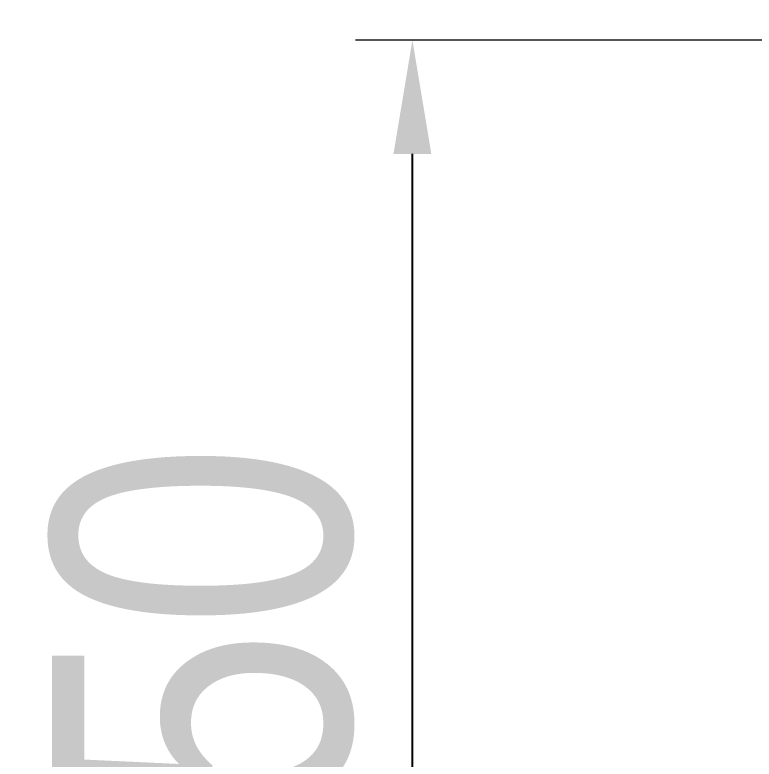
# Model space of a CAD drawing. Header units: millimetres. Extents: x -6061 to 5100, y -3651 to 3328.
# Drawn here: x -3874 to -2573, y 263 to 1572 of the extents above; entities that cross this region are included whole.
import ezdxf

# ---------------------------------------------------------------- set-up
doc = ezdxf.new("R2010")
doc.units = ezdxf.units.MM
for name, color, linetype in [('DIKOM_ЗОНА', 90, 'Continuous'), ('DIKOM_РАЗМЕР_ЗОНА', 7, 'Continuous'), ('DIKOM_РАЗМЕР_ОБЪЕКТА', 7, 'Continuous')]:
    doc.layers.add(name, color=color, linetype=linetype)
doc.styles.add('style1', font='arialbd.ttf', dxfattribs={"width": 0.8})
doc.dimstyles.new('1-50', dxfattribs={"dimtxt": 300, "dimasz": 200, "dimexe": 100, "dimexo": 0, "dimgap": 100, "dimtad": 1, "dimtxsty": 'style1', "dimcen": 200, "dimclrd": 7, "dimclre": 7, "dimclrt": 7, "dimadec": 1, "dimazin": 2, "dimtfac": 1, "dimtmove": 0, "dimatfit": 2, "dimfxl": 0, "dimlwd": 25, "dimlwe": 18, "dimarcsym": 0})

# ---------------------------------------------------------------- blocks, each defined once
blk = doc.blocks.new('*D0')
at = {"layer": 'Defpoints', "color": 0, "transparency": 16777216}
for p in [(3244.4, 1090.1), (-2954.2, -571.3), (3244.4, -1487)]:
    blk.add_point(p, dxfattribs=at)
at = {"layer": 'DIKOM_РАЗМЕР_ОБЪЕКТА', "color": 7, "lineweight": 18, "transparency": 16777216}
for p, q in [((3244.4, 1090.1), (3244.4, -1587)), ((-2954.2, -571.3), (-2954.2, -1587))]:
    blk.add_line(p, q, dxfattribs=at)
at = {"layer": 'DIKOM_РАЗМЕР_ОБЪЕКТА', "color": 7, "lineweight": 25, "transparency": 16777216}
blk.add_line((-2754.2, -1487), (3044.4, -1487), dxfattribs=at)
at = {"layer": 'DIKOM_РАЗМЕР_ОБЪЕКТА', "color": 7, "transparency": 16777216}
for points in [[(-2754.2, -1453.7), (-2754.2, -1520.4), (-2954.2, -1487)], [(3044.4, -1453.7), (3044.4, -1520.4), (3244.4, -1487)]]:
    blk.add_solid(points, dxfattribs=at)
at = {"layer": 'DIKOM_РАЗМЕР_ОБЪЕКТА', "color": 7, "transparency": 16777216, "insert": (279.3, -1119), "char_height": 300, "attachment_point": 5, "style": 'style1'}
blk.add_mtext('{\\fArial|b0|i0|c204|p34;\\H1.75x;6200}', dxfattribs=at)
blk = doc.blocks.new('*D1')
at = {"layer": 'Defpoints', "color": 0, "transparency": 16777216}
for p in [(2324.3, 3327.9), (-5419.2, -2822.1), (-1808.6, -2822.1)]:
    blk.add_point(p, dxfattribs=at)
at = {"layer": 'DIKOM_РАЗМЕР_ЗОНА', "color": 7, "lineweight": 18, "transparency": 16777216}
for p, q in [((2324.3, 3327.9), (-5519.2, 3327.9)), ((-1808.6, -2822.1), (-5519.2, -2822.1))]:
    blk.add_line(p, q, dxfattribs=at)
at = {"layer": 'DIKOM_РАЗМЕР_ЗОНА', "color": 7, "lineweight": 25, "transparency": 16777216}
blk.add_line((-5419.2, 3127.9), (-5419.2, -2622.1), dxfattribs=at)
at = {"layer": 'DIKOM_РАЗМЕР_ЗОНА', "color": 7, "transparency": 16777216}
for points in [[(-5452.5, 3127.9), (-5385.8, 3127.9), (-5419.2, 3327.9)], [(-5452.5, -2622.1), (-5385.8, -2622.1), (-5419.2, -2822.1)]]:
    blk.add_solid(points, dxfattribs=at)
at = {"layer": 'DIKOM_РАЗМЕР_ЗОНА', "color": 7, "transparency": 16777216, "insert": (-5787.2, -178.2), "char_height": 300, "attachment_point": 5, "rotation": 90, "style": 'style1'}
blk.add_mtext('{\\fArial|b0|i0|c204|p34;\\H1.75x;6150}', dxfattribs=at)
blk = doc.blocks.new('*D2')
at = {"layer": 'Defpoints', "color": 0, "transparency": 16777216}
for p in [(5097.8, 1174.3), (-4808.9, -571.4), (5097.8, -3550.6)]:
    blk.add_point(p, dxfattribs=at)
at = {"layer": 'DIKOM_РАЗМЕР_ЗОНА', "color": 7, "lineweight": 18, "transparency": 16777216}
for p, q in [((5097.8, 1174.3), (5097.8, -3650.6)), ((-4808.9, -571.4), (-4808.9, -3650.6))]:
    blk.add_line(p, q, dxfattribs=at)
at = {"layer": 'DIKOM_РАЗМЕР_ЗОНА', "color": 7, "lineweight": 25, "transparency": 16777216}
blk.add_line((-4608.9, -3550.6), (4897.8, -3550.6), dxfattribs=at)
at = {"layer": 'DIKOM_РАЗМЕР_ЗОНА', "color": 7, "transparency": 16777216}
for points in [[(-4608.9, -3517.3), (-4608.9, -3584), (-4808.9, -3550.6)], [(4897.8, -3517.3), (4897.8, -3584), (5097.8, -3550.6)]]:
    blk.add_solid(points, dxfattribs=at)
at = {"layer": 'DIKOM_РАЗМЕР_ЗОНА', "color": 7, "transparency": 16777216, "insert": (864.2, -3182.6), "char_height": 300, "attachment_point": 5, "style": 'style1'}
blk.add_mtext('{\\fArial|b0|i0|c204|p34;\\H1.75x;9900}', dxfattribs=at)
blk = doc.blocks.new('*D3')
at = {"layer": 'Defpoints', "color": 0, "transparency": 16777216}
for p in [(-3174.2, 1527.9), (2804.1, 1527.9), (-2373.4, -1022.1)]:
    blk.add_point(p, dxfattribs=at)
at = {"layer": 'DIKOM_РАЗМЕР_ОБЪЕКТА', "color": 7, "lineweight": 18, "transparency": 16777216}
for p, q in [((2804.1, 1527.9), (-3274.2, 1527.9)), ((-2373.4, -1022.1), (-3274.2, -1022.1))]:
    blk.add_line(p, q, dxfattribs=at)
at = {"layer": 'DIKOM_РАЗМЕР_ОБЪЕКТА', "color": 7, "lineweight": 25, "transparency": 16777216}
blk.add_line((-3174.2, -822.1), (-3174.2, 1327.9), dxfattribs=at)
at = {"layer": 'DIKOM_РАЗМЕР_ОБЪЕКТА', "color": 7, "transparency": 16777216}
for points in [[(-3207.5, 1327.9), (-3140.9, 1327.9), (-3174.2, 1527.9)], [(-3207.5, -822.1), (-3140.9, -822.1), (-3174.2, -1022.1)]]:
    blk.add_solid(points, dxfattribs=at)
at = {"layer": 'DIKOM_РАЗМЕР_ОБЪЕКТА', "color": 7, "transparency": 16777216, "insert": (-3542.3, 167), "char_height": 300, "attachment_point": 5, "rotation": 90, "style": 'style1'}
blk.add_mtext('{\\fArial|b0|i0|c204|p34;\\H1.75x;2550}', dxfattribs=at)

msp = doc.modelspace()

# ---------------------------------------------------------------- linework, layer by layer
at = {"layer": 'DIKOM_ЗОНА', "color": 3, "lineweight": 15}
msp.add_lwpolyline([(3066.215, 3327.923, -0.24007877), (4279.74, 2709.6), (4813.493, 1974.952, -0.2634924), (4980.254, 506.071), (4326.851, -1029.826, -0.30074722), (2946.564, -1942.622), (550.071, -1942.622, 0.21983056), (-211.384, -2294.404, -0.21983056), (-1353.567, -2822.077), (-2763.507, -2822.077, -0.24007893), (-3977.033, -2203.755), (-4522.439, -1453.066, -0.26347044), (-4689.248, 15.702), (-4035.363, 1553.08, -0.30076945), (-2655.028, 2465.988), (-306.116, 2465.988, 0.21741), (449.316, 2810.762, -0.21741), (1582.465, 3327.923)], format="xyb", close=True, dxfattribs=at)

# ---------------------------------------------------------------- dimensions: what is measured, and where the dimension line sits
at = {"layer": 'DIKOM_РАЗМЕР_ЗОНА'}
dim = msp.add_linear_dim(base=(-5419.159, -2822.077), p1=(2324.34, 3327.923), p2=(-1808.638, -2822.077), angle=90, text='{\\fArial|b0|i0|c204|p34;\\H1.75x;<>}', dimstyle='1-50', dxfattribs=at)
dim.commit()
dim.dimension.update_dxf_attribs({"geometry": '*D1', "text_midpoint": (-5419.159, -178.183), "dimtype": 160})
dim = msp.add_linear_dim(base=(5097.777, -3550.63), p1=(-4808.913, -571.389), p2=(5097.777, 1174.316), text='{\\fArial|b0|i0|c204|p34;\\H1.75x;9900}', dimstyle='1-50', dxfattribs=at)
dim.commit()
dim.dimension.update_dxf_attribs({"geometry": '*D2', "text_midpoint": (864.153, -3550.63), "dimtype": 160})
at = {"layer": 'DIKOM_РАЗМЕР_ОБЪЕКТА'}
dim = msp.add_linear_dim(base=(-3174.204, 1527.923), p1=(-2373.391, -1022.077), p2=(2804.073, 1527.923), angle=90, text='{\\fArial|b0|i0|c204|p34;\\H1.75x;<>}', dimstyle='1-50', dxfattribs=at)
dim.commit()
dim.dimension.update_dxf_attribs({"geometry": '*D3', "text_midpoint": (-3174.204, 166.976), "dimtype": 160})
dim = msp.add_linear_dim(base=(3244.443, -1487.027), p1=(-2954.235, -571.349), p2=(3244.443, 1090.082), text='{\\fArial|b0|i0|c204|p34;\\H1.75x;6200}', dimstyle='1-50', dxfattribs=at)
dim.commit()
dim.dimension.update_dxf_attribs({"geometry": '*D0', "text_midpoint": (279.308, -1487.027), "dimtype": 160})

doc.saveas('drawing.dxf')
